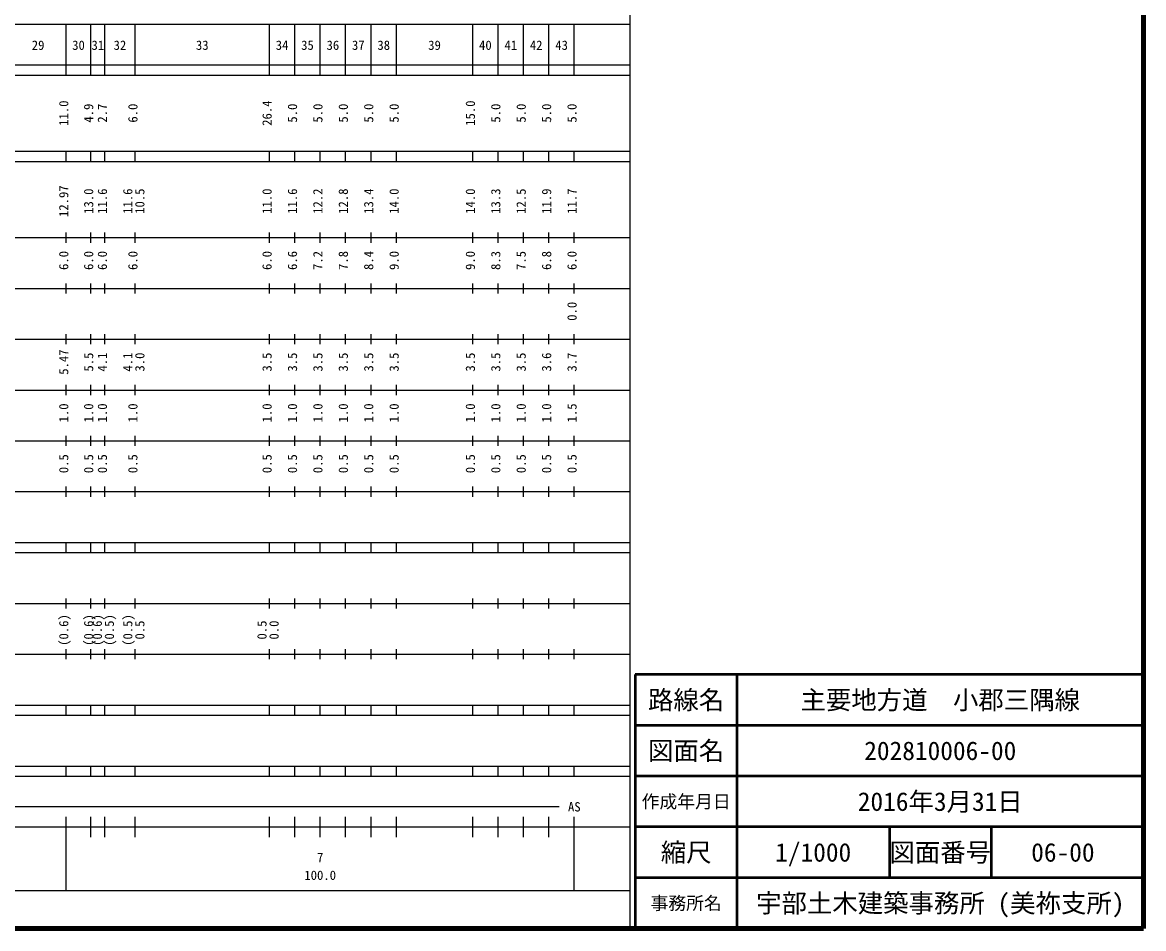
# Model space of a CAD drawing. Units: millimetres on the paper, enlarged 1000 times. Extents: x 40000 to 680000, y 20000 to 380000.
# Drawn here: x 459415 to 680000, y 20000 to 198357 of the extents above; entities that cross this region are included whole.
import ezdxf
from ezdxf.enums import TextEntityAlignment as Align

# ---------------------------------------------------------------- set-up
doc = ezdxf.new("R2010")
doc.units = ezdxf.units.MM
doc.header["$LTSCALE"] = 1000
for name, color, linetype, lineweight in [('M-TTL', 2, 'Continuous', 140), ('M-TTL-BAND', 7, 'Continuous', 25), ('M-TTL-FRAM', 2, 'Continuous', 50), ('M-TTL-LINE', 7, 'Continuous', 50)]:
    doc.layers.add(name, color=color, linetype=linetype, lineweight=lineweight)
doc.layers.add('M-TTL-TXT', color=7, linetype='Continuous')
doc.styles.add('ＭＳ ゴシック', font='')
doc.styles.get('ＭＳ ゴシック').set_extended_font_data('MS Gothic')

msp = doc.modelspace()

# ---------------------------------------------------------------- linework, layer by layer
at = {"layer": 'M-TTL'}
for p, q in [((680000, 20000), (680000, 380000)), ((40000, 20000), (680000, 20000))]:
    msp.add_line(p, q, dxfattribs=at)
at = {"layer": 'M-TTL-BAND'}
for p, q in [((579000, 20000), (579000, 370000)), ((68000, 198000), (579000, 198000)), ((468000, 188000), (468000, 198000)), ((472900, 188000), (472900, 198000)), ((475600, 188000), (475600, 198000)), ((481600, 188000), (481600, 198000)), ((508000, 188000), (508000, 198000)), ((513000, 188000), (513000, 198000)), ((518000, 188000), (518000, 198000)), ((523000, 188000), (523000, 198000)), ((528000, 188000), (528000, 198000)), ((533000, 188000), (533000, 198000)), ((548000, 188000), (548000, 198000)), ((553000, 188000), (553000, 198000)), ((558000, 188000), (558000, 198000)), ((563000, 188000), (563000, 198000)), ((568000, 188000), (568000, 198000)), ((40000, 190000), (579000, 190000)), ((40000, 188000), (579000, 188000)), ((40000, 173000), (579000, 173000)), ((468000, 171000), (468000, 173000)), ((472900, 171000), (472900, 173000)), ((475600, 171000), (475600, 173000)), ((481600, 171000), (481600, 173000)), ((508000, 171000), (508000, 173000)), ((513000, 171000), (513000, 173000)), ((518000, 171000), (518000, 173000)), ((523000, 171000), (523000, 173000)), ((528000, 171000), (528000, 173000)), ((533000, 171000), (533000, 173000)), ((548000, 171000), (548000, 173000)), ((553000, 171000), (553000, 173000)), ((558000, 171000), (558000, 173000)), ((563000, 171000), (563000, 173000)), ((568000, 171000), (568000, 173000)), ((40000, 171000), (579000, 171000)), ((468000, 155000), (468000, 157000)), ((472900, 155000), (472900, 157000)), ((475600, 155000), (475600, 157000)), ((481600, 155000), (481600, 157000)), ((508000, 155000), (508000, 157000)), ((513000, 155000), (513000, 157000)), ((518000, 155000), (518000, 157000)), ((523000, 155000), (523000, 157000)), ((528000, 155000), (528000, 157000)), ((533000, 155000), (533000, 157000)), ((548000, 155000), (548000, 157000)), ((553000, 155000), (553000, 157000)), ((558000, 155000), (558000, 157000)), ((563000, 155000), (563000, 157000)), ((568000, 155000), (568000, 157000)), ((40000, 156000), (579000, 156000)), ((46000, 146000), (579000, 146000)), ((468000, 145000), (468000, 147000)), ((472900, 145000), (472900, 147000)), ((475600, 145000), (475600, 147000)), ((481600, 145000), (481600, 147000)), ((508000, 145000), (508000, 147000)), ((513000, 145000), (513000, 147000)), ((518000, 145000), (518000, 147000)), ((523000, 145000), (523000, 147000)), ((528000, 145000), (528000, 147000)), ((533000, 145000), (533000, 147000)), ((548000, 145000), (548000, 147000)), ((553000, 145000), (553000, 147000)), ((558000, 145000), (558000, 147000)), ((563000, 145000), (563000, 147000)), ((568000, 145000), (568000, 147000)), ((468000, 135000), (468000, 137000)), ((472900, 135000), (472900, 137000)), ((475600, 135000), (475600, 137000)), ((481600, 135000), (481600, 137000)), ((508000, 135000), (508000, 137000)), ((513000, 135000), (513000, 137000)), ((518000, 135000), (518000, 137000)), ((523000, 135000), (523000, 137000)), ((528000, 135000), (528000, 137000)), ((533000, 135000), (533000, 137000)), ((548000, 135000), (548000, 137000)), ((553000, 135000), (553000, 137000)), ((558000, 135000), (558000, 137000)), ((563000, 135000), (563000, 137000)), ((568000, 135000), (568000, 137000)), ((52000, 136000), (579000, 136000)), ((46000, 126000), (579000, 126000)), ((468000, 125000), (468000, 127000)), ((472900, 125000), (472900, 127000)), ((475600, 125000), (475600, 127000)), ((481600, 125000), (481600, 127000)), ((508000, 125000), (508000, 127000)), ((513000, 125000), (513000, 127000)), ((518000, 125000), (518000, 127000)), ((523000, 125000), (523000, 127000)), ((528000, 125000), (528000, 127000)), ((533000, 125000), (533000, 127000)), ((548000, 125000), (548000, 127000)), ((553000, 125000), (553000, 127000)), ((558000, 125000), (558000, 127000)), ((563000, 125000), (563000, 127000)), ((568000, 125000), (568000, 127000)), ((468000, 115000), (468000, 117000)), ((472900, 115000), (472900, 117000)), ((475600, 115000), (475600, 117000)), ((481600, 115000), (481600, 117000)), ((508000, 115000), (508000, 117000)), ((513000, 115000), (513000, 117000)), ((518000, 115000), (518000, 117000)), ((523000, 115000), (523000, 117000)), ((528000, 115000), (528000, 117000)), ((533000, 115000), (533000, 117000)), ((548000, 115000), (548000, 117000)), ((553000, 115000), (553000, 117000)), ((558000, 115000), (558000, 117000)), ((563000, 115000), (563000, 117000)), ((568000, 115000), (568000, 117000)), ((52000, 116000), (579000, 116000)), ((46000, 106000), (579000, 106000)), ((468000, 105000), (468000, 107000)), ((472900, 105000), (472900, 107000)), ((475600, 105000), (475600, 107000)), ((481600, 105000), (481600, 107000)), ((508000, 105000), (508000, 107000)), ((513000, 105000), (513000, 107000)), ((518000, 105000), (518000, 107000)), ((523000, 105000), (523000, 107000)), ((528000, 105000), (528000, 107000)), ((533000, 105000), (533000, 107000)), ((548000, 105000), (548000, 107000)), ((553000, 105000), (553000, 107000)), ((558000, 105000), (558000, 107000)), ((563000, 105000), (563000, 107000)), ((568000, 105000), (568000, 107000)), ((40000, 96000), (579000, 96000)), ((468000, 94000), (468000, 96000)), ((472900, 94000), (472900, 96000)), ((475600, 94000), (475600, 96000)), ((481600, 94000), (481600, 96000)), ((508000, 94000), (508000, 96000)), ((513000, 94000), (513000, 96000)), ((518000, 94000), (518000, 96000)), ((523000, 94000), (523000, 96000)), ((528000, 94000), (528000, 96000)), ((533000, 94000), (533000, 96000)), ((548000, 94000), (548000, 96000)), ((553000, 94000), (553000, 96000)), ((558000, 94000), (558000, 96000)), ((563000, 94000), (563000, 96000)), ((568000, 94000), (568000, 96000)), ((40000, 94000), (579000, 94000)), ((49000, 84000), (579000, 84000)), ((468000, 83000), (468000, 85000)), ((472900, 83000), (472900, 85000)), ((475600, 83000), (475600, 85000)), ((481600, 83000), (481600, 85000)), ((508000, 83000), (508000, 85000)), ((513000, 83000), (513000, 85000)), ((518000, 83000), (518000, 85000)), ((523000, 83000), (523000, 85000)), ((528000, 83000), (528000, 85000)), ((533000, 83000), (533000, 85000)), ((548000, 83000), (548000, 85000)), ((553000, 83000), (553000, 85000)), ((558000, 83000), (558000, 85000)), ((563000, 83000), (563000, 85000)), ((568000, 83000), (568000, 85000)), ((468000, 73000), (468000, 75000)), ((472900, 73000), (472900, 75000)), ((475600, 73000), (475600, 75000)), ((481600, 73000), (481600, 75000)), ((508000, 73000), (508000, 75000)), ((513000, 73000), (513000, 75000)), ((518000, 73000), (518000, 75000)), ((523000, 73000), (523000, 75000)), ((528000, 73000), (528000, 75000)), ((533000, 73000), (533000, 75000)), ((548000, 73000), (548000, 75000)), ((553000, 73000), (553000, 75000)), ((558000, 73000), (558000, 75000)), ((563000, 73000), (563000, 75000)), ((568000, 73000), (568000, 75000)), ((40000, 74000), (579000, 74000)), ((40000, 64000), (579000, 64000)), ((468000, 62000), (468000, 64000)), ((472900, 62000), (472900, 64000)), ((475600, 62000), (475600, 64000)), ((481600, 62000), (481600, 64000)), ((508000, 62000), (508000, 64000)), ((513000, 62000), (513000, 64000)), ((518000, 62000), (518000, 64000)), ((523000, 62000), (523000, 64000)), ((528000, 62000), (528000, 64000)), ((533000, 62000), (533000, 64000)), ((548000, 62000), (548000, 64000)), ((553000, 62000), (553000, 64000)), ((558000, 62000), (558000, 64000)), ((563000, 62000), (563000, 64000)), ((568000, 62000), (568000, 64000)), ((40000, 62000), (579000, 62000)), ((40000, 52000), (579000, 52000)), ((468000, 50000), (468000, 52000)), ((472900, 50000), (472900, 52000)), ((475600, 50000), (475600, 52000)), ((481600, 50000), (481600, 52000)), ((508000, 50000), (508000, 52000)), ((513000, 50000), (513000, 52000)), ((518000, 50000), (518000, 52000)), ((523000, 50000), (523000, 52000)), ((528000, 50000), (528000, 52000)), ((533000, 50000), (533000, 52000)), ((548000, 50000), (548000, 52000)), ((553000, 50000), (553000, 52000)), ((558000, 50000), (558000, 52000)), ((563000, 50000), (563000, 52000)), ((568000, 50000), (568000, 52000)), ((40000, 50000), (579000, 50000)), ((71000, 44000), (565000, 44000)), ((468000, 27500), (468000, 42000)), ((472900, 38000), (472900, 42000)), ((475600, 38000), (475600, 42000)), ((481600, 38000), (481600, 42000)), ((508000, 38000), (508000, 42000)), ((513000, 38000), (513000, 42000)), ((518000, 38000), (518000, 42000)), ((523000, 38000), (523000, 42000)), ((528000, 38000), (528000, 42000)), ((533000, 38000), (533000, 42000)), ((548000, 38000), (548000, 42000)), ((553000, 38000), (553000, 42000)), ((558000, 38000), (558000, 42000)), ((563000, 38000), (563000, 42000)), ((568000, 27500), (568000, 42000)), ((40000, 40000), (579000, 40000)), ((68000, 27500), (579000, 27500))]:
    msp.add_line(p, q, dxfattribs=at)
at = {"layer": 'M-TTL-FRAM'}
for p, q in [((680000, 70000), (580000, 70000)), ((580000, 70000), (580000, 20000))]:
    msp.add_line(p, q, dxfattribs=at)
at = {"layer": 'M-TTL-LINE'}
for p, q in [((600000, 70000), (600000, 20000)), ((680000, 60000), (580000, 60000)), ((680000, 50000), (580000, 50000)), ((680000, 40000), (580000, 40000)), ((630000, 40000), (630000, 30000)), ((650000, 40000), (650000, 30000)), ((680000, 30000), (580000, 30000))]:
    msp.add_line(p, q, dxfattribs=at)

# ---------------------------------------------------------------- texts
at = {"layer": 'M-TTL-BAND', "style": 'ＭＳ ゴシック'}
for s, p in [('29', (462500, 192405)), ('30', (470450, 192405)), ('31', (474250, 192405)), ('32', (478600, 192405)), ('33', (494800, 192405)), ('34', (510500, 192405)), ('35', (515500, 192405)), ('36', (520500, 192405)), ('37', (525500, 192405)), ('38', (530500, 192405)), ('39', (540500, 192405)), ('40', (550500, 192405)), ('41', (555500, 192405)), ('42', (560500, 192405)), ('43', (565500, 192405)), ('AS', (568000, 42500)), ('7', (518000, 32523)), ('100.0', (518000, 29033))]:
    msp.add_text(s, height=1833, dxfattribs=at).set_placement(p, align=Align.BOTTOM_CENTER)
for s, p in [('11.0', (469000, 180500)), ('4.9', (473900, 180500)), ('2.7', (476600, 180500)), ('6.0', (482600, 180500)), ('26.4', (509000, 180500)), ('5.0', (514000, 180500)), ('5.0', (519000, 180500)), ('5.0', (524000, 180500)), ('5.0', (529000, 180500)), ('5.0', (534000, 180500)), ('15.0', (549000, 180500)), ('5.0', (554000, 180500)), ('5.0', (559000, 180500)), ('5.0', (564000, 180500)), ('5.0', (569000, 180500)), ('12.97', (469000, 163174)), ('13.0', (473900, 163174)), ('11.6', (476600, 163174)), ('11.6', (481600, 163174)), ('10.5', (483970, 163174)), ('11.0', (509000, 163174)), ('11.6', (514000, 163174)), ('12.2', (519000, 163174)), ('12.8', (524000, 163174)), ('13.4', (529000, 163174)), ('14.0', (534000, 163174)), ('14.0', (549000, 163174)), ('13.3', (554000, 163174)), ('12.5', (559000, 163174)), ('11.9', (564000, 163174)), ('11.7', (569000, 163174)), ('6.0', (469000, 151500)), ('6.0', (473900, 151500)), ('6.0', (476600, 151500)), ('6.0', (482600, 151500)), ('6.0', (509000, 151500)), ('6.6', (514000, 151500)), ('7.2', (519000, 151500)), ('7.8', (524000, 151500)), ('8.4', (529000, 151500)), ('9.0', (534000, 151500)), ('9.0', (549000, 151500)), ('8.3', (554000, 151500)), ('7.5', (559000, 151500)), ('6.8', (564000, 151500)), ('6.0', (569000, 151500)), ('0.0', (569000, 141500)), ('5.47', (469000, 131500)), ('5.5', (473900, 131500)), ('4.1', (476600, 131500)), ('4.1', (481600, 131500)), ('3.0', (483970, 131500)), ('3.5', (509000, 131500)), ('3.5', (514000, 131500)), ('3.5', (519000, 131500)), ('3.5', (524000, 131500)), ('3.5', (529000, 131500)), ('3.5', (534000, 131500)), ('3.5', (549000, 131500)), ('3.5', (554000, 131500)), ('3.5', (559000, 131500)), ('3.6', (564000, 131500)), ('3.7', (569000, 131500)), ('1.0', (469000, 121500)), ('1.0', (473900, 121500)), ('1.0', (476600, 121500)), ('1.0', (482600, 121500)), ('1.0', (509000, 121500)), ('1.0', (514000, 121500)), ('1.0', (519000, 121500)), ('1.0', (524000, 121500)), ('1.0', (529000, 121500)), ('1.0', (534000, 121500)), ('1.0', (549000, 121500)), ('1.0', (554000, 121500)), ('1.0', (559000, 121500)), ('1.0', (564000, 121500)), ('1.5', (569000, 121500)), ('0.5', (469000, 111500)), ('0.5', (473900, 111500)), ('0.5', (476600, 111500)), ('0.5', (482600, 111500)), ('0.5', (509000, 111500)), ('0.5', (514000, 111500)), ('0.5', (519000, 111500)), ('0.5', (524000, 111500)), ('0.5', (529000, 111500)), ('0.5', (534000, 111500)), ('0.5', (549000, 111500)), ('0.5', (554000, 111500)), ('0.5', (559000, 111500)), ('0.5', (564000, 111500)), ('0.5', (569000, 111500)), ('(0.6)', (469000, 78764)), ('(0.6)', (473900, 78764)), ('(0.6)', (475600, 78764)), ('(0.5)', (477970, 78764)), ('(0.5)', (481600, 78764)), ('0.5', (483970, 78764)), ('0.5', (508000, 78764)), ('0.0', (510370, 78764))]:
    msp.add_text(s, height=1833, rotation=90, dxfattribs=at).set_placement(p, align=Align.BOTTOM_CENTER)
at = {"layer": 'M-TTL-TXT', "style": 'ＭＳ ゴシック'}
for s, height, p in [('路線名', 3666, (590000, 65000)), ('路線名', 3666, (590000, 65000)), ('主要地方道\u3000小郡三隅線', 3666, (640000, 65000)), ('図面名', 3666, (590000, 55000)), ('図面名', 3666, (590000, 55000)), ('202810006-00', 3666, (640000, 55000)), ('作成年月日', 2566, (590000, 45000)), ('作成年月日', 2566, (590000, 45000)), ('2016年3月31日', 3666, (640000, 45000)), ('縮尺', 3666, (590000, 35000)), ('縮尺', 3666, (590000, 35000)), ('1/1000', 3666, (615000, 35000)), ('図面番号', 3666, (640000, 35000)), ('図面番号', 3666, (640000, 35000)), ('06-00', 3666, (664125, 35000)), ('事務所名', 2566, (590000, 25000)), ('事務所名', 2566, (590000, 25000)), ('宇部土木建築事務所 (美祢支所)', 3666, (640000, 25000))]:
    msp.add_text(s, height=height, dxfattribs=at).set_placement(p, align=Align.MIDDLE_CENTER)

doc.saveas('drawing.dxf')
